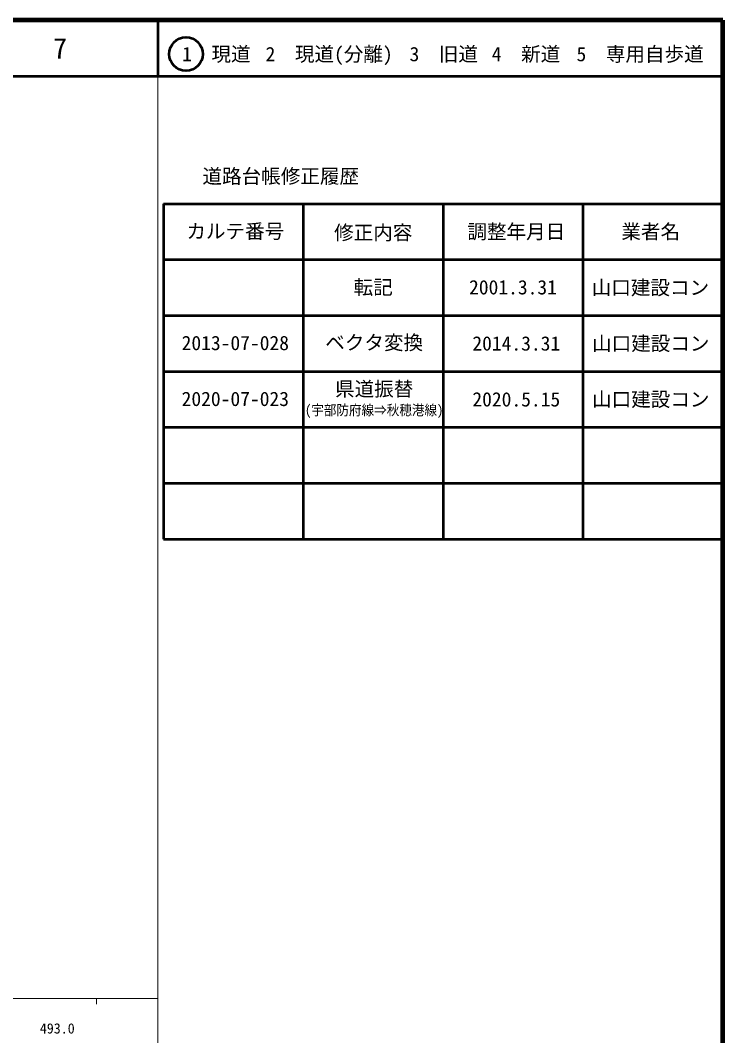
# Model space of a CAD drawing. Units: millimetres on the paper, enlarged 1000 times. Extents: x 40000 to 680000, y 20000 to 380000.
# Drawn here: x 554393 to 680000, y 198357 to 380000 of the extents above; entities that cross this region are included whole.
import ezdxf
from ezdxf.enums import TextEntityAlignment as Align

# ---------------------------------------------------------------- set-up
doc = ezdxf.new("R2010")
doc.units = ezdxf.units.MM
doc.header["$LTSCALE"] = 1000
for name, color, linetype, lineweight in [('M-TTL', 2, 'Continuous', 140), ('M-TTL-BAND', 7, 'Continuous', 13), ('M-TTL-FRAM', 2, 'Continuous', 50), ('M-TTL-LINE', 7, 'Continuous', 50)]:
    doc.layers.add(name, color=color, linetype=linetype, lineweight=lineweight)
doc.layers.add('M-TTL-TXT', color=7, linetype='Continuous')
doc.styles.add('ＭＳ ゴシック', font='')
doc.styles.get('ＭＳ ゴシック').set_extended_font_data('MS Gothic')

msp = doc.modelspace()

# ---------------------------------------------------------------- linework, layer by layer
at = {"layer": 'M-TTL'}
for p, q in [((680000, 380000), (40000, 380000)), ((680000, 20000), (680000, 380000))]:
    msp.add_line(p, q, dxfattribs=at)
at = {"layer": 'M-TTL-BAND'}
for p, q in [((579000, 20000), (579000, 370000)), ((40000, 205000), (579000, 205000)), ((568000, 205000), (568000, 204000))]:
    msp.add_line(p, q, dxfattribs=at)
at = {"layer": 'M-TTL-FRAM'}
for p, q in [((580000, 347197), (580000, 287197)), ((580000, 347197), (680000, 347197)), ((580000, 287197), (680000, 287197))]:
    msp.add_line(p, q, dxfattribs=at)
at = {"layer": 'M-TTL-LINE'}
for p, q in [((579000, 380000), (579000, 370000)), ((40000, 370000), (680000, 370000)), ((605000, 347197), (605000, 287197)), ((630000, 347197), (630000, 287197)), ((655000, 347197), (655000, 287197)), ((580000, 337197), (680000, 337197)), ((580000, 327197), (680000, 327197)), ((580000, 317197), (680000, 317197)), ((580000, 307197), (680000, 307197)), ((580000, 297197), (680000, 297197))]:
    msp.add_line(p, q, dxfattribs=at)
msp.add_circle((584031, 373958), 3000, dxfattribs=at)

# ---------------------------------------------------------------- texts
at = {"layer": 'M-TTL-BAND', "style": 'ＭＳ ゴシック'}
msp.add_text('493.0', height=1833, dxfattribs=at).set_placement((561000, 198195), align=Align.BOTTOM_CENTER)
at = {"layer": 'M-TTL-TXT', "style": 'ＭＳ ゴシック'}
for s, height, p in [('7', 3666, (561497, 375000)), ('1\u3000現道', 2566, (589448, 373958)), ('2\u3000現道(分離)', 2566, (609619, 373958)), ('3\u3000旧道', 2566, (630121, 373958)), ('4\u3000新道', 2566, (644824, 373958)), ('5\u3000専用自歩道', 2566, (665228, 373958)), ('道路台帳修正履歴', 2566, (600968, 352113)), ('カルテ番号', 2566, (592839, 342277)), ('修正内容', 2566, (617509, 342023)), ('調整年月日', 2566, (643089, 342197)), ('業者名', 2566, (667134, 342197)), ('転記', 2566, (617500, 332245)), ('2001.3.31', 2566, (642500, 332245)), ('山口建設コン', 2566, (667077, 332189)), ('2013-07-028', 2566, (592839, 322277)), ('ベクタ変換', 2566, (617672, 322359)), ('2014.3.31', 2566, (643089, 322197)), ('山口建設コン', 2566, (667134, 322197)), ('県道振替', 2566, (617672, 314058)), ('2020-07-023', 2566, (592839, 312277)), ('2020.5.15', 2566, (643089, 312197)), ('山口建設コン', 2566, (667134, 312197))]:
    msp.add_text(s, height=height, dxfattribs=at).set_placement(p, align=Align.MIDDLE_CENTER)
at = {"layer": 'M-TTL-TXT', "style": 'ＭＳ ゴシック', "width": 0.9}
msp.add_text('(宇部防府線⇒秋穂港線)', height=1833, dxfattribs=at).set_placement((617672, 310272), align=Align.MIDDLE_CENTER)

doc.saveas('drawing.dxf')
